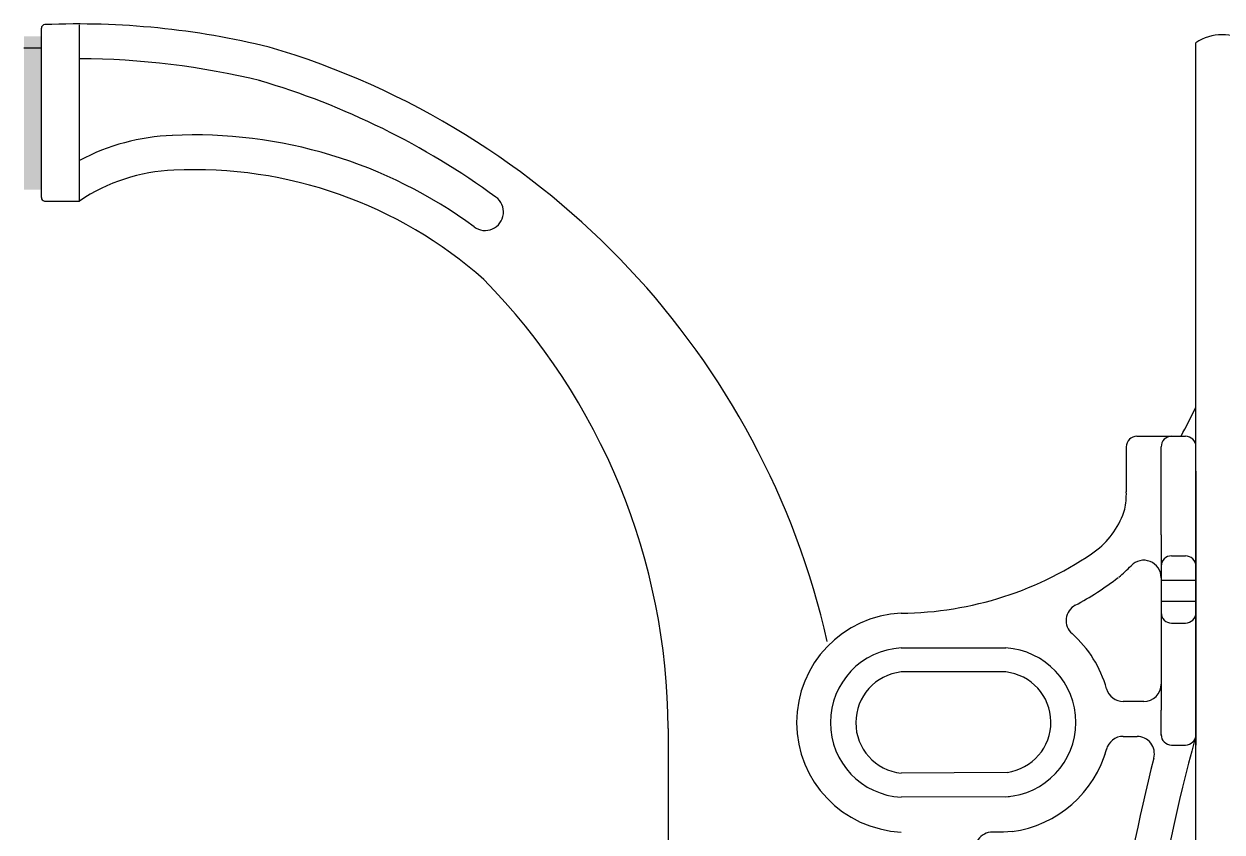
# Model space of a CAD drawing. Header units: millimetres. Extents: x 2198.5 to 2287.8, y 1208.8 to 1298.1.
# Drawn here: x 2281.9878 to 2282.332, y 1292.8443 to 1293.0765 of the extents above; entities that cross this region are included whole.
import ezdxf

# ---------------------------------------------------------------- set-up
doc = ezdxf.new("R2010")
doc.units = ezdxf.units.MM
doc.linetypes.add('HIDDEN', pattern=[0.375, 0.25, -0.125])
doc.layers.add('03', color=7, linetype='Continuous')
doc.layers.add('MESA', color=4, linetype='Continuous')

# ---------------------------------------------------------------- blocks, each defined once
blk = doc.blocks.new('CAMBIO')
at = {"layer": '03'}
for p, q in [((123.061042975939, -15.00000000000045), (201.7864676062673, -15.00000000000045)), ((113.0610429759399, -32), (113.0610429759399, -18.00000000000023)), ((147.4237552911036, -22), (147.4237552911036, -18.00000000000023)), ((166.7458553707856, -22), (166.7458553707856, -18.00000000000023)), ((201.7864676062682, -22.00000000000023), (201.7864676062682, -18.00000000000045)), ((141.3588434270296, -25.00000000000045), (116.061042975939, -25.00000000000045)), ((199.0270024313468, -25.00000000000045), (191.7864676062673, -25.00000000000045)), ((189.2880449677577, -30.00000000000023), (189.2880449677587, -35.86983654843857)), ((199.2880449677587, -35.87279762224102), (199.2880449677587, -31.93294571773936)), ((116.0610429759381, -35.00000000000023), (129.061042975939, -35.00000000000045)), ((216.6445735165707, -68.61424948784543), (216.7843809098158, -99.6531814745681)), ((173.8895262828883, -99.65318147456765), (173.8895262828883, -69.65318147456765)), ((180.7875356327968, -69.6531814745681), (180.7875356327968, -99.6531814745681)), ((209.6417086924148, -69.28037447460815), (209.8863715599073, -99.6531814745681))]:
    blk.add_line(p, q, dxfattribs=at)
at = {"layer": '03', "linetype": 'HIDDEN'}
for p, q in [((154.4237552911036, -25.00000000000045), (154.4237552911036, -15.00000000000045)), ((160.4237552911036, -25.00000000000045), (160.4237552911036, -15.00000000000045))]:
    blk.add_line(p, q, dxfattribs=at)
at = {"layer": '03'}
for points in [[(200.0525415349148, -15.280246921649, 0.06353580296276463), (313.0605089626733, -31.52930288118387, 3.253303101906311e-07), (313.061042975939, -31.52929795953901)], [(205.5319802874146, -27.09015469184192, 0.05903488873016006), (313.0605089626733, -41.53054072662189, 0.06353580296276458)]]:
    blk.add_lwpolyline(points, format="xyb", dxfattribs=at)
for points in [[(141.3588434270296, -25.00000000000045), (191.7864676062673, -25.00000000000045)], [(204.4669727171367, -41.14522209387178), (204.5596407425364, -41.17557293601976)], [(226.6355786403055, -67.8321999243094), (226.7843809098158, -70.31351237968761), (226.7843809098158, -73.46503461077441)]]:
    blk.add_lwpolyline(points, dxfattribs=at)
for centre, radius, start, end in [((116.061042975939, -18.00000000000023), 3, 90, 180), ((150.4237552911036, -18.00000000000023), 3, 90, 180), ((163.7458553707856, -18.00000000000045), 3, 4.350998804242091e-12, 90), ((198.7864676062682, -18.00000000000045), 3, 0, 90), ((116.061042975939, -22), 3, 180, 270), ((150.4237552911036, -22), 3, 180, 270), ((163.7458553707856, -22.00000000000023), 3, 270, 4.350998804242091e-12), ((198.7864676062691, -22.00000000000023), 3, 270, 0), ((129.6616890503683, -57.28714713096315), 32.29522587558201, 88.71840896538824, 91.50856099708862), ((153.6941484540857, -30.00000000000045), 5, 90, 226.7586839054551), ((184.2880449677587, -30.00000000000023), 5, 0, 90), ((204.2880449677587, -31.93294571773936), 5, 75.59425151032838, 180), ((116.0610429759381, -32), 3, 180, 270), ((126.6889444792041, -58.71609688657577), 34.41947820715259, 38.73168940543367, 46.75868390545664), ((129.6616890503683, -57.28714713096315), 32.29522587558201, 47.02362179979557, 47.02511267244879), ((129.6234165146316, -57.52684381219069), 22.53386243269971, 78.68139272789587, 91.43006890835065), ((126.6889444792041, -58.71609688657577), 24.4194782071526, 38.73168940543367, 72.46557209778052), ((83.7469986799897, -91.18249036144357), 88.24638698403037, 28.07209949103343, 37.60312065766963), ((184.2880449677587, -35.86983654843857), 5, 285.4093000323666, 0), ((204.2880449677587, -35.87279762224102), 5, 180, 256.3925087540872), ((194.2880449677577, -72.15160411307761), 32.63464703719814, 105.4093000323656, 138.6791639308986), ((194.2880449677577, -72.15160411307761), 32.63464703719814, 7.605780588109918, 74.86569870862282), ((65.3684884823615, -100.4260692020293), 98.5240693675006, 0.4494704624535054, 35.33971692022409), ((166.0235192167602, -47.30239403135397), 5, 208.0720994910344, 318.679163930899), ((195.2693897091804, -70.91131181191008), 21.41684972335204, 3.367772786503665, 176.6322272134963), ((195.237049642712, -71.20259943812312), 14.53234843886326, 7.600910934123232, 173.8795736490952), ((231.7843809098167, -73.46503461077441), 5, 180, 290.4048581868707), ((195.3369535963529, -98.25483438355354), 31.47850154029878, 182.5460475110451, 357.4539524889548), ((195.336953596352, -98.54756199073313), 21.47590586702534, 182.9509975700974, 357.0490024299183), ((195.336953596352, -98.10376351101331), 14.63168681676855, 186.0787160105324, 353.8092382516537)]:
    blk.add_arc(centre, radius, start, end, dxfattribs=at)
at = {"layer": 'MESA'}
blk.add_line((626.1359702967729, -15.00000000000045), (0, -15.00000000000023), dxfattribs=at)
blk.add_arc((11.10863416203938, -7.500000000000227), 13.4034231801435, 145.9747261745259, 214.0252738254741, dxfattribs=at)
blk = doc.blocks.new('115')
for p, q in [((-1.305595963287374, -353.582593264073), (-1.189321387917687, -353.582593264073)), ((-1.457163752807958, -353.7516843719335), (-1.507815486700281, -353.7516843719335)), ((-1.457163752807958, -353.7617892578361), (-1.457163752807958, -353.7516843719335)), ((-1.458184315751055, -353.7626654751069), (-1.506856744745733, -353.7626654751069)), ((-1.501039114337971, -353.7626654751069), (-1.501039114337971, -353.7676654751069))]:
    blk.add_line(p, q)
for points in [[(-1.389562485128351, -353.435198953605, 0.008658633647415906), (-1.397945246757729, -353.4309265574462, -0.9582326600634451)], [(-1.458184315751055, -353.7626654751069), (-1.504077006515217, -353.7626654751069, -0.3533708055299833)]]:
    blk.add_lwpolyline(points, format="xyb")
for centre, radius, start, end in [((-1.279423512199344, -353.7624959837053), 0.2313605565306257, 102.7831293219792, 163.6136447676557), ((-1.304904175553133, -353.767947098575), 0.1853551254615754, 90.21384145387546, 134.4169810533582), ((-1.279423512199344, -353.7624959837053), 0.2213605565306257, 143.8914516126482, 163.6136447676557), ((-1.453999173677232, -353.6351904214635), 0.005297301404718124, 323.5672557591916, 144.2315442301184), ((-1.340924749549856, -353.7186558657517), 0.1252455951854587, 138.4320080813451, 182.7413137146743), ((-1.340924749549856, -353.7186558657517), 0.1352455951854588, 143.5672557591916, 182.7413137146743), ((-1.275924098985683, -353.7524119161245), 0.2321179682144593, 166.2462936474478, 182.2946360944428), ((-1.275924098985683, -353.7524119161245), 0.2221179682144593, 166.2462936474478, 179.8123281676476), ((-1.414296724274834, -353.7226605332272), 0.06176838174511352, 182.1979410630275, 208.0266245161249), ((-1.414296724274834, -353.7226605332272), 0.05176838174511353, 182.1979410630275, 214.1006218003253), ((-1.506856744745733, -353.7616654751068), 0.001, 182.2946360944396, 270), ((-1.458211935559802, -353.7616008527835), 0.001064980537442233, 271.4861078404725, 349.8102082597251)]:
    blk.add_arc(centre, radius, start, end)
for points in [[(-1.460489619754128, -353.7626654751069), (-1.460489619754128, -353.7676654751069), (-1.504489619754111, -353.7626654751069), (-1.504489619754111, -353.7676654751069)], [(-1.50445172757685, -353.7626654751069), (-1.50445172757685, -353.7676654751069), (-1.460451727576867, -353.7626654751069), (-1.460451727576867, -353.7676654751069)]]:
    blk.add_solid(points)
at = {"xscale": 0.0009999999999999434, "yscale": 0.0009999999999999434, "zscale": 0.0009999999999999434}
blk.add_blockref('CAMBIO', (-1.502623528104266, -353.4159265574461), dxfattribs=at)

msp = doc.modelspace()

# ---------------------------------------------------------------- block references
at = {"rotation": 270}
msp.add_blockref('115', (2635.755439414319, 1291.568498901189), dxfattribs=at)

doc.saveas('drawing.dxf')
